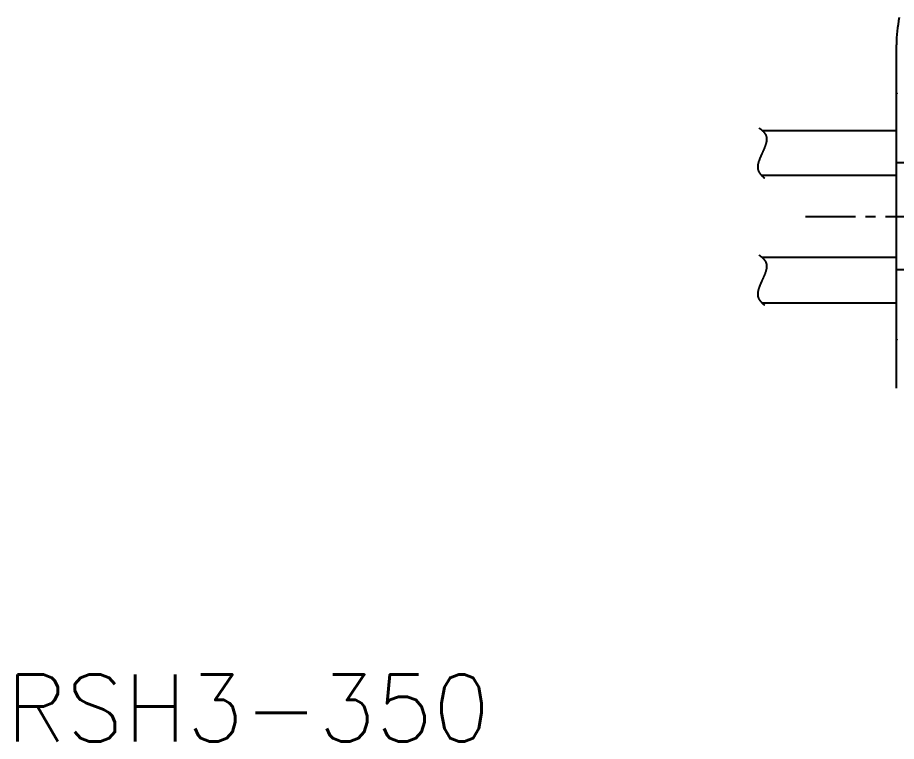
# Model space of a CAD drawing. Extents: x -708 to 184, y 173 to 576.
# Drawn here: x -674.3 to -542.8, y 173.3 to 281.6 of the extents above; entities that cross this region are included whole.
import ezdxf

# ---------------------------------------------------------------- set-up
doc = ezdxf.new("R2010")
doc.units = 0
doc.linetypes.add('CENTER', pattern=[12, 7.5, -1.5, 1.5, -1.5])
doc.layers.get('0').update_dxf_attribs({"linetype": 'CONTINUOUS'})
doc.layers.add('CENTER', color=1, linetype='CENTER')
doc.styles.get("Standard").update_dxf_attribs({"font": 'txt.shx', "height": 10})

msp = doc.modelspace()

# ---------------------------------------------------------------- linework, layer by layer
at = {"color": 7, "linetype": 'CONTINUOUS'}
for p, q in [((-542.79, 226.18), (-542.79, 277.48)), ((-542.79, 270.27), (-542.63, 270.33)), ((-562.88, 264.68), (-542.79, 264.68)), ((-540.79, 259.83), (-542.79, 259.83)), ((-562.96, 257.98), (-542.79, 257.98)), ((-562.94, 245.73), (-542.79, 245.73)), ((-540.79, 243.83), (-542.79, 243.83)), ((-562.92, 238.93), (-542.79, 238.93)), ((-542.63, 233.33), (-542.79, 233.39))]:
    msp.add_line(p, q, dxfattribs=at)
at = {"color": 7}
for points in [[(-562.5, 257.51, 0), (-562.53, 257.54, 0), (-562.56, 257.57, 0), (-562.59, 257.61, 0), (-562.62, 257.63, 0), (-562.66, 257.67, 0), (-562.69, 257.7, 0), (-562.72, 257.73, 0), (-562.75, 257.76, 0), (-562.79, 257.79, 0), (-562.82, 257.82, 0), (-562.85, 257.86, 0), (-562.88, 257.89, 0), (-562.91, 257.92, 0), (-562.94, 257.96, 0), (-562.97, 257.99, 0), (-563, 258.02, 0), (-563.03, 258.06, 0), (-563.06, 258.09, 0), (-563.09, 258.13, 0), (-563.11, 258.16, 0), (-563.14, 258.2, 0), (-563.17, 258.23, 0), (-563.19, 258.27, 0), (-563.22, 258.3, 0), (-563.24, 258.34, 0), (-563.26, 258.38, 0), (-563.29, 258.41, 0), (-563.31, 258.45, 0), (-563.33, 258.49, 0), (-563.35, 258.52, 0), (-563.36, 258.56, 0), (-563.38, 258.6, 0), (-563.4, 258.64, 0), (-563.41, 258.68, 0), (-563.42, 258.72, 0), (-563.44, 258.75, 0), (-563.45, 258.8, 0), (-563.46, 258.83, 0), (-563.47, 258.87, 0), (-563.47, 258.91, 0), (-563.48, 258.95, 0), (-563.49, 259, 0), (-563.49, 259.04, 0), (-563.49, 259.08, 0), (-563.5, 259.12, 0), (-563.5, 259.16, 0), (-563.5, 259.2, 0), (-563.5, 259.24, 0), (-563.5, 259.29, 0), (-563.49, 259.33, 0), (-563.49, 259.37, 0), (-563.49, 259.41, 0), (-563.48, 259.45, 0), (-563.48, 259.5, 0), (-563.47, 259.54, 0), (-563.47, 259.58, 0), (-563.46, 259.63, 0), (-563.45, 259.67, 0), (-563.44, 259.71, 0), (-563.43, 259.76, 0), (-563.42, 259.8, 0), (-563.41, 259.85, 0), (-563.4, 259.89, 0), (-563.39, 259.94, 0), (-563.37, 259.98, 0), (-563.36, 260.02, 0), (-563.35, 260.07, 0), (-563.33, 260.12, 0), (-563.32, 260.16, 0), (-563.3, 260.2, 0), (-563.29, 260.25, 0), (-563.27, 260.3, 0), (-563.25, 260.34, 0), (-563.24, 260.39, 0), (-563.22, 260.43, 0), (-563.2, 260.48, 0), (-563.18, 260.52, 0), (-563.16, 260.57, 0), (-563.15, 260.62, 0), (-563.13, 260.66, 0), (-563.11, 260.71, 0), (-563.09, 260.75, 0), (-563.07, 260.8, 0), (-563.05, 260.84, 0), (-563.03, 260.89, 0), (-563.01, 260.94, 0), (-562.99, 260.98, 0), (-562.97, 261.03, 0), (-562.94, 261.07, 0), (-562.92, 261.12, 0), (-562.9, 261.17, 0), (-562.88, 261.21, 0), (-562.86, 261.26, 0), (-562.84, 261.31, 0), (-562.82, 261.35, 0), (-562.8, 261.4, 0), (-562.77, 261.44, 0), (-562.75, 261.49, 0), (-562.73, 261.54, 0), (-562.71, 261.58, 0), (-562.69, 261.63, 0), (-562.67, 261.67, 0), (-562.65, 261.72, 0), (-562.63, 261.76, 0), (-562.61, 261.81, 0), (-562.59, 261.86, 0), (-562.57, 261.9, 0), (-562.55, 261.95, 0), (-562.53, 261.99, 0), (-562.51, 262.04, 0), (-562.49, 262.08, 0), (-562.47, 262.13, 0), (-562.46, 262.17, 0), (-562.44, 262.22, 0), (-562.42, 262.26, 0), (-562.4, 262.31, 0), (-562.39, 262.35, 0), (-562.37, 262.4, 0), (-562.36, 262.44, 0), (-562.34, 262.49, 0), (-562.33, 262.53, 0), (-562.31, 262.57, 0), (-562.3, 262.62, 0), (-562.28, 262.66, 0), (-562.27, 262.7, 0), (-562.26, 262.75, 0), (-562.25, 262.79, 0), (-562.24, 262.83, 0), (-562.23, 262.88, 0), (-562.22, 262.92, 0), (-562.21, 262.96, 0), (-562.2, 263, 0), (-562.2, 263.05, 0), (-562.19, 263.09, 0), (-562.18, 263.13, 0), (-562.18, 263.17, 0), (-562.17, 263.21, 0), (-562.17, 263.25, 0), (-562.17, 263.29, 0), (-562.17, 263.33, 0), (-562.17, 263.38, 0), (-562.17, 263.42, 0), (-562.17, 263.45, 0), (-562.17, 263.49, 0), (-562.17, 263.53, 0), (-562.18, 263.57, 0), (-562.18, 263.61, 0), (-562.19, 263.65, 0), (-562.2, 263.69, 0), (-562.2, 263.73, 0), (-562.21, 263.76, 0), (-562.22, 263.8, 0), (-562.23, 263.84, 0), (-562.25, 263.88, 0), (-562.26, 263.91, 0), (-562.27, 263.95, 0), (-562.29, 263.99, 0), (-562.31, 264.02, 0), (-562.33, 264.06, 0), (-562.35, 264.09, 0), (-562.37, 264.13, 0), (-562.39, 264.16, 0), (-562.41, 264.2, 0), (-562.44, 264.23, 0), (-562.46, 264.26, 0), (-562.49, 264.3, 0), (-562.52, 264.33, 0), (-562.54, 264.36, 0), (-562.57, 264.39, 0), (-562.6, 264.43, 0), (-562.63, 264.46, 0), (-562.66, 264.49, 0), (-562.7, 264.52, 0), (-562.73, 264.55, 0), (-562.76, 264.58, 0), (-562.8, 264.61, 0), (-562.83, 264.64, 0), (-562.87, 264.67, 0), (-562.9, 264.7, 0), (-562.94, 264.73, 0), (-562.97, 264.76, 0), (-563.01, 264.79, 0), (-563.04, 264.81, 0), (-563.08, 264.84, 0), (-563.12, 264.87, 0), (-563.15, 264.89, 0), (-563.19, 264.92, 0), (-563.23, 264.95, 0), (-563.26, 264.97, 0), (-563.3, 265, 0), (-563.34, 265.02, 0)], [(-562.5, 238.51, 0), (-562.53, 238.54, 0), (-562.56, 238.57, 0), (-562.59, 238.6, 0), (-562.62, 238.63, 0), (-562.66, 238.67, 0), (-562.69, 238.7, 0), (-562.72, 238.73, 0), (-562.75, 238.76, 0), (-562.79, 238.79, 0), (-562.82, 238.82, 0), (-562.85, 238.86, 0), (-562.88, 238.89, 0), (-562.91, 238.92, 0), (-562.94, 238.96, 0), (-562.97, 238.99, 0), (-563, 239.02, 0), (-563.03, 239.06, 0), (-563.06, 239.09, 0), (-563.09, 239.13, 0), (-563.11, 239.16, 0), (-563.14, 239.2, 0), (-563.17, 239.23, 0), (-563.19, 239.27, 0), (-563.22, 239.3, 0), (-563.24, 239.34, 0), (-563.26, 239.38, 0), (-563.29, 239.41, 0), (-563.31, 239.45, 0), (-563.33, 239.49, 0), (-563.35, 239.53, 0), (-563.36, 239.56, 0), (-563.38, 239.6, 0), (-563.4, 239.64, 0), (-563.41, 239.68, 0), (-563.42, 239.72, 0), (-563.44, 239.75, 0), (-563.45, 239.79, 0), (-563.46, 239.83, 0), (-563.47, 239.87, 0), (-563.47, 239.91, 0), (-563.48, 239.96, 0), (-563.49, 240, 0), (-563.49, 240.04, 0), (-563.49, 240.08, 0), (-563.5, 240.12, 0), (-563.5, 240.16, 0), (-563.5, 240.2, 0), (-563.5, 240.24, 0), (-563.5, 240.28, 0), (-563.49, 240.33, 0), (-563.49, 240.37, 0), (-563.49, 240.41, 0), (-563.48, 240.46, 0), (-563.48, 240.5, 0), (-563.47, 240.54, 0), (-563.47, 240.58, 0), (-563.46, 240.63, 0), (-563.45, 240.67, 0), (-563.44, 240.72, 0), (-563.43, 240.76, 0), (-563.42, 240.8, 0), (-563.41, 240.85, 0), (-563.4, 240.89, 0), (-563.39, 240.94, 0), (-563.37, 240.98, 0), (-563.36, 241.03, 0), (-563.35, 241.07, 0), (-563.33, 241.12, 0), (-563.32, 241.16, 0), (-563.3, 241.21, 0), (-563.29, 241.25, 0), (-563.27, 241.3, 0), (-563.25, 241.34, 0), (-563.24, 241.39, 0), (-563.22, 241.43, 0), (-563.2, 241.48, 0), (-563.18, 241.52, 0), (-563.16, 241.57, 0), (-563.15, 241.62, 0), (-563.13, 241.66, 0), (-563.11, 241.71, 0), (-563.09, 241.75, 0), (-563.07, 241.8, 0), (-563.05, 241.84, 0), (-563.03, 241.89, 0), (-563.01, 241.94, 0), (-562.99, 241.98, 0), (-562.97, 242.03, 0), (-562.94, 242.07, 0), (-562.92, 242.12, 0), (-562.9, 242.17, 0), (-562.88, 242.21, 0), (-562.86, 242.26, 0), (-562.84, 242.31, 0), (-562.82, 242.35, 0), (-562.8, 242.4, 0), (-562.77, 242.44, 0), (-562.75, 242.49, 0), (-562.73, 242.53, 0), (-562.71, 242.58, 0), (-562.69, 242.63, 0), (-562.67, 242.67, 0), (-562.65, 242.72, 0), (-562.63, 242.76, 0), (-562.61, 242.81, 0), (-562.59, 242.86, 0), (-562.57, 242.9, 0), (-562.55, 242.95, 0), (-562.53, 242.99, 0), (-562.51, 243.04, 0), (-562.49, 243.08, 0), (-562.47, 243.13, 0), (-562.46, 243.17, 0), (-562.44, 243.22, 0), (-562.42, 243.26, 0), (-562.4, 243.31, 0), (-562.39, 243.35, 0), (-562.37, 243.4, 0), (-562.36, 243.44, 0), (-562.34, 243.49, 0), (-562.33, 243.53, 0), (-562.31, 243.57, 0), (-562.3, 243.62, 0), (-562.28, 243.66, 0), (-562.27, 243.7, 0), (-562.26, 243.75, 0), (-562.25, 243.79, 0), (-562.24, 243.83, 0), (-562.23, 243.88, 0), (-562.22, 243.92, 0), (-562.21, 243.96, 0), (-562.2, 244, 0), (-562.2, 244.05, 0), (-562.19, 244.09, 0), (-562.18, 244.13, 0), (-562.18, 244.17, 0), (-562.17, 244.21, 0), (-562.17, 244.25, 0), (-562.17, 244.29, 0), (-562.17, 244.33, 0), (-562.17, 244.38, 0), (-562.17, 244.41, 0), (-562.17, 244.46, 0), (-562.17, 244.49, 0), (-562.17, 244.53, 0), (-562.18, 244.57, 0), (-562.18, 244.61, 0), (-562.19, 244.65, 0), (-562.2, 244.69, 0), (-562.2, 244.73, 0), (-562.21, 244.76, 0), (-562.22, 244.8, 0), (-562.23, 244.84, 0), (-562.25, 244.88, 0), (-562.26, 244.91, 0), (-562.27, 244.95, 0), (-562.29, 244.99, 0), (-562.31, 245.02, 0), (-562.33, 245.06, 0), (-562.35, 245.09, 0), (-562.37, 245.13, 0), (-562.39, 245.16, 0), (-562.41, 245.2, 0), (-562.44, 245.23, 0), (-562.46, 245.26, 0), (-562.49, 245.3, 0), (-562.52, 245.33, 0), (-562.54, 245.36, 0), (-562.57, 245.4, 0), (-562.6, 245.43, 0), (-562.63, 245.46, 0), (-562.66, 245.49, 0), (-562.7, 245.52, 0), (-562.73, 245.55, 0), (-562.76, 245.58, 0), (-562.8, 245.61, 0), (-562.83, 245.64, 0), (-562.87, 245.67, 0), (-562.9, 245.7, 0), (-562.94, 245.73, 0), (-562.97, 245.76, 0), (-563.01, 245.78, 0), (-563.04, 245.81, 0), (-563.08, 245.84, 0), (-563.12, 245.87, 0), (-563.15, 245.89, 0), (-563.19, 245.92, 0), (-563.23, 245.95, 0), (-563.26, 245.97, 0), (-563.3, 246, 0), (-563.34, 246.02, 0)]]:
    msp.add_polyline3d(points, dxfattribs=at)
at = {"color": 7, "linetype": 'CONTINUOUS'}
msp.add_arc((-522.79, 277.48), 20, 168.2428, 180, dxfattribs=at)
at = {"layer": 'CENTER', "color": 1, "linetype": 'CENTER'}
msp.add_line((-556.42, 251.83), (181.43, 251.83), dxfattribs=at)

# ---------------------------------------------------------------- texts
msp.add_text('RSH3-350', height=10).set_placement((-675.99, 173.35))

doc.saveas('drawing.dxf')
